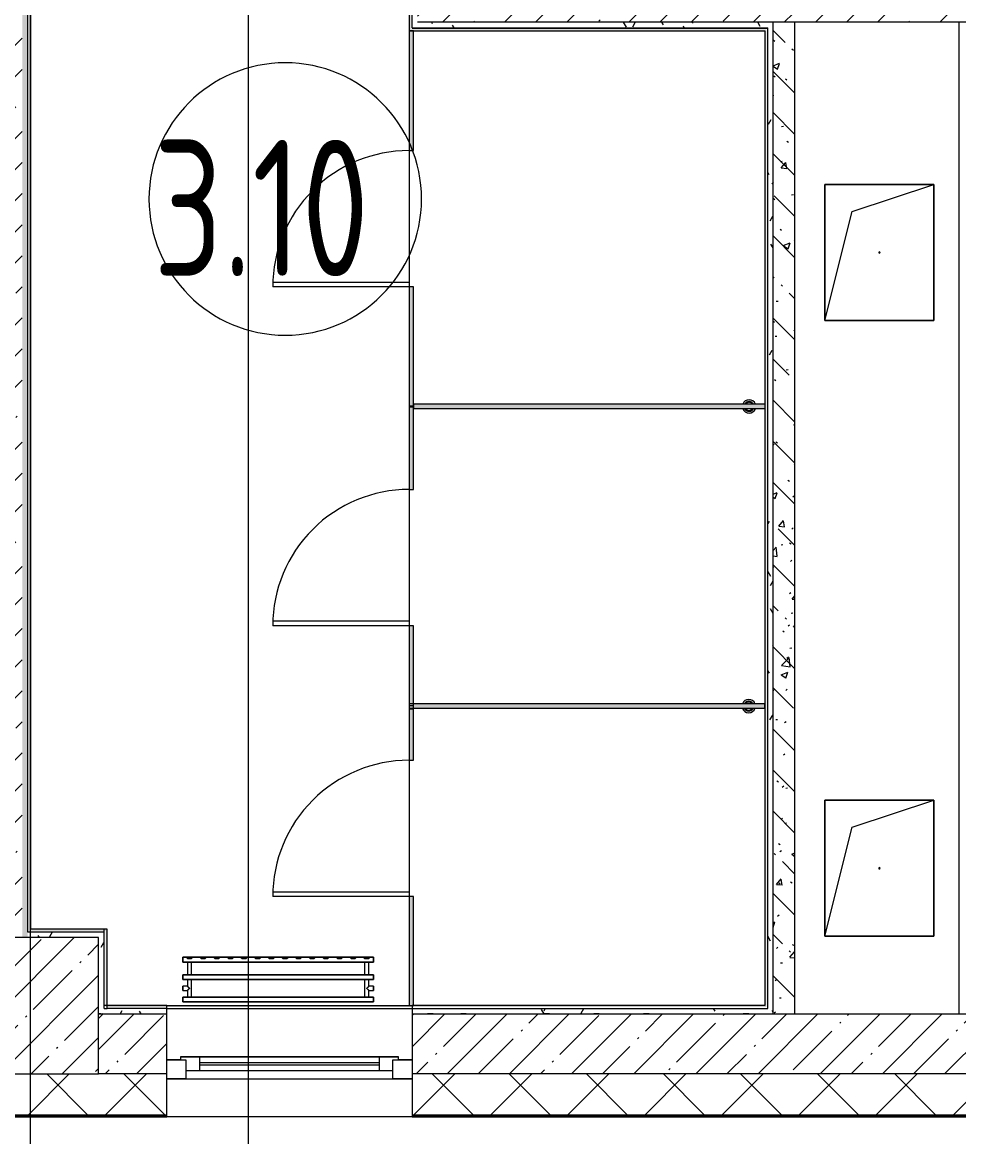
# Model space of a CAD drawing. Header units: millimetres. Extents: x -1113 to 415037, y -3642 to 354837.
# Drawn here: x 354857 to 358293, y -331 to 3760 of the extents above; entities that cross this region are included whole.
import ezdxf

# ---------------------------------------------------------------- set-up
doc = ezdxf.new("R2010")
doc.units = ezdxf.units.MM
for name, color, linetype, lineweight in [('A-AREA-IDEN', 7, 'Continuous', 9), ('A-FLOR', 7, 'Continuous', 9), ('A-GENM', 7, 'Continuous', 9), ('A-GENM-1', 7, 'Continuous', 20), ('A-GLAZ', 7, 'Continuous', 9), ('A-GLAZ-1', 7, 'Continuous', 5), ('A-WALL', 7, 'Continuous', 5), ('I-WALL', 7, 'Continuous', 5), ('S-COLS', 7, 'Continuous', 9), ('S-COLS-1', 7, 'Continuous', 5), ('Оси', 7, 'Continuous', 9)]:
    doc.layers.add(name, color=color, linetype=linetype, lineweight=lineweight)
doc.layers.add('A-AREA-PATT-3', color=7, linetype='Continuous', lineweight=5, true_color=0xe6fae8, transparency=1)
for name, color, linetype, lineweight, true_color in [('A-DOOR-1', 7, 'Continuous', 5, 0xc0c0c0), ('A-WALL-1', 9, 'Continuous', 5, 0x808080), ('A-WALL-FNSH-1', 9, 'Continuous', 5, 0x808080), ('M-EQPM-1', 7, 'Continuous', 9, 0xb2b2b2)]:
    doc.layers.add(name, color=color, linetype=linetype, lineweight=lineweight, true_color=true_color)
doc.styles.add('СПДС', font='ГОСТ тип А.ttf', dxfattribs={"width": 0.9})
pattern_1 = [(45, (289227.4, 1e-08), (-114.04925, 114.04925), []), (45, (289341.45, 1e-08), (-114.04925, 114.04925), [201.612, -40.322, 6.706, -33.617])]
pattern_2 = [(0, (289227.4, 1e-08), (243.84, 60.96), [20.117, -162.763, 20.117, -162.763, -975.36]), (0, (289227.4, 1e-08), (243.84, 60.96), [-365.76, 20.117, -345.643, 20.117, -162.763, -426.72]), (0, (289227.4, 1e-08), (243.84, 60.96), [-914.4, 20.117, -101.803, 20.117, -284.683]), (120, (289318.84, 30.48), (-174.71291, 180.691634), [20.117, -162.763, 20.117, -162.763, -975.36]), (120, (289318.84, 30.48), (-174.71291, 180.691634), [-365.76, 20.117, -345.643, 20.117, -162.763, -426.72]), (120, (289318.84, 30.48), (-174.71291, 180.691634), [-914.4, 20.117, -101.803, 20.117, -284.683]), (240, (289349.32, 152.4), (-69.12709, -241.651634), [20.117, -162.763, 20.117, -162.763, -975.36]), (240, (289349.32, 152.4), (-69.12709, -241.651634), [-365.76, 20.117, -345.643, 20.117, -162.763, -426.72]), (240, (289349.32, 152.4), (-69.12709, -241.651634), [-914.4, 20.117, -101.803, 20.117, -284.683])]

# ---------------------------------------------------------------- blocks, each defined once
blk = doc.blocks.new('BSC_Колонна _Прямоугольная - 500х500-V523-Объем проектирования 3 этажа')
at = {"layer": 'S-COLS-1'}
h = blk.add_hatch(dxfattribs=at)
h.set_pattern_fill('FP_16', color=256, style=0, pattern_type=2)
h.set_pattern_definition([(45, (-65660, -150), (-114.04925, 114.04925), []), (45, (-65545.95, -150), (-114.04925, 114.04925), [201.613, -40.323, 6.706, -33.617])])
h.paths.add_polyline_path([(-219.2, -250), (250, -250), (250, 250), (-250, 250), (-250, -250)])
for p, q in [((250, 250), (-250, 250)), ((-250, 250), (-250, -250)), ((250, -250), (250, 250)), ((-250, -250), (250, -250))]:
    blk.add_line(p, q, dxfattribs=at)
blk = doc.blocks.new('120_Окно_СКБ_1Ст - 120_Окно_СКБ_1Ст 900х2500_h_-V538-Объем проектирования 3 этажа')
at = {"layer": 'A-GLAZ'}
for p, q in [((-450, -127), (-450, -57)), ((-450, -57), (-380, -57)), ((-380, -57), (-380, -127)), ((380, -127), (380, -57)), ((380, -57), (450, -57)), ((450, -57), (450, -127)), ((380, -87), (-380, -87)), ((-380, -87), (-380, -127)), ((-330, -137), (-330, -87)), ((330, -137), (330, -87)), ((380, -127), (380, -87)), ((-380, -127), (-450, -127)), ((-380, -127), (-400, -127)), ((-400, -127), (-400, -137)), ((-400, -137), (400, -137)), ((400, -137), (-400, -137)), ((450, -127), (380, -127)), ((400, -127), (380, -127)), ((400, -137), (400, -127))]:
    blk.add_line(p, q, dxfattribs=at)
at = {"layer": 'A-GLAZ-1'}
for p, q in [((450, -57), (-450, -57)), ((-330, -107), (330, -107)), ((330, -117), (-330, -117)), ((-450, -127), (-400, -127)), ((400, -127), (450, -127))]:
    blk.add_line(p, q, dxfattribs=at)
blk = doc.blocks.new('GM_Отверстие прямоугольное _в плите_ - Отверстие-21609437-Объем проектирования 3 этажа')
at = {"layer": 'A-GENM'}
for p, q in [((-200, -250), (-200, 250)), ((-200, 250), (200, 250)), ((200, 250), (-200, 250)), ((-200, 250), (-200, -250)), ((-100, 150), (200, 250)), ((200, 250), (200, -250)), ((200, -250), (200, 250)), ((-200, -250), (-100, 150)), ((200, -250), (-200, -250)), ((-200, -250), (200, -250))]:
    blk.add_line(p, q, dxfattribs=at)
for start, end in [(360, 180), (180, 360)]:
    blk.add_arc((0, 0), 2.5, start, end, dxfattribs=at)
blk = doc.blocks.new('radiator_prado_classic_z_tip_30_po exemplyaru - Classic Z Тип 30-500-V667-Объем проектирования 3 этажа')
at = {"layer": 'M-EQPM-1'}
for p, q in [((0, 228), (0, 210)), ((700, 228), (0, 228)), ((0, 210), (0, 228)), ((0, 228), (12.5, 228)), ((0, 210), (700, 210)), ((17.8, 210), (0, 210)), ((12.5, 228), (37.5, 228)), ((37.5, 228), (12.5, 228)), ((12.5, 228), (37.5, 228)), ((12.5, 228), (17.5, 223)), ((12.5, 228), (17.5, 223)), ((32.5, 223), (17.5, 223)), ((17.5, 223), (32.5, 223)), ((17.5, 210), (17.5, 164)), ((17.5, 210), (17.5, 164)), ((17.8, 210), (17.5, 210)), ((17.5, 210), (17.8, 210)), ((17.8, 210), (17.5, 210)), ((17.5, 210), (17.8, 210)), ((32.2, 210), (17.8, 210)), ((17.8, 210), (32.2, 210)), ((32.2, 210), (17.8, 210)), ((17.8, 210), (32.2, 210)), ((32.5, 210), (32.2, 210)), ((32.2, 210), (32.5, 210)), ((32.5, 210), (32.2, 210)), ((32.2, 210), (32.5, 210)), ((667.8, 210), (32.2, 210)), ((32.5, 223), (37.5, 228)), ((37.5, 228), (32.5, 223)), ((32.5, 164), (32.5, 210)), ((32.5, 164), (32.5, 210)), ((37.9, 228), (62.5, 228)), ((62.5, 228), (87.5, 228)), ((87.5, 228), (62.5, 228)), ((62.5, 228), (87.5, 228)), ((62.5, 228), (67.5, 223)), ((62.5, 228), (67.5, 223)), ((82.5, 223), (67.5, 223)), ((67.5, 223), (82.5, 223)), ((82.5, 223), (87.5, 228)), ((87.5, 228), (82.5, 223)), ((87.5, 228), (112.5, 228)), ((112.5, 228), (137.5, 228)), ((137.5, 228), (112.5, 228)), ((112.5, 228), (137.5, 228)), ((112.5, 228), (117.5, 223)), ((112.5, 228), (117.5, 223)), ((132.5, 223), (117.5, 223)), ((117.5, 223), (132.5, 223)), ((132.5, 223), (137.5, 228)), ((137.5, 228), (132.5, 223)), ((137.5, 228), (162.5, 228)), ((162.5, 228), (187.5, 228)), ((187.5, 228), (162.5, 228)), ((162.5, 228), (187.5, 228)), ((162.5, 228), (167.5, 223)), ((162.5, 228), (167.5, 223)), ((182.5, 223), (167.5, 223)), ((167.5, 223), (182.5, 223)), ((182.5, 223), (187.5, 228)), ((187.5, 228), (182.5, 223)), ((187.5, 228), (212.5, 228)), ((212.5, 228), (237.5, 228)), ((237.5, 228), (212.5, 228)), ((212.5, 228), (237.5, 228)), ((212.5, 228), (217.5, 223)), ((212.5, 228), (217.5, 223)), ((232.5, 223), (217.5, 223)), ((217.5, 223), (232.5, 223)), ((232.5, 223), (237.5, 228)), ((237.5, 228), (232.5, 223)), ((237.5, 228), (262.5, 228)), ((262.5, 228), (287.5, 228)), ((287.5, 228), (262.5, 228)), ((262.5, 228), (287.5, 228)), ((262.5, 228), (267.5, 223)), ((262.5, 228), (267.5, 223)), ((282.5, 223), (267.5, 223)), ((267.5, 223), (282.5, 223)), ((282.5, 223), (287.5, 228)), ((287.5, 228), (282.5, 223)), ((287.5, 228), (312.5, 228)), ((312.5, 228), (337.5, 228)), ((337.5, 228), (312.5, 228)), ((312.5, 228), (337.5, 228)), ((312.5, 228), (317.5, 223)), ((312.5, 228), (317.5, 223)), ((332.5, 223), (317.5, 223)), ((317.5, 223), (332.5, 223)), ((332.5, 223), (337.5, 228)), ((337.5, 228), (332.5, 223)), ((337.5, 228), (362.5, 228)), ((362.5, 228), (387.5, 228)), ((387.5, 228), (362.5, 228)), ((362.5, 228), (387.5, 228)), ((362.5, 228), (367.5, 223)), ((362.5, 228), (367.5, 223)), ((382.5, 223), (367.5, 223)), ((367.5, 223), (382.5, 223)), ((382.5, 223), (387.5, 228)), ((387.5, 228), (382.5, 223)), ((387.5, 228), (412.5, 228)), ((412.5, 228), (437.5, 228)), ((437.5, 228), (412.5, 228)), ((412.5, 228), (437.5, 228)), ((412.5, 228), (417.5, 223)), ((412.5, 228), (417.5, 223)), ((432.5, 223), (417.5, 223)), ((417.5, 223), (432.5, 223)), ((432.5, 223), (437.5, 228)), ((437.5, 228), (432.5, 223)), ((437.5, 228), (462.5, 228)), ((462.5, 228), (487.5, 228)), ((487.5, 228), (462.5, 228)), ((462.5, 228), (487.5, 228)), ((462.5, 228), (467.5, 223)), ((462.5, 228), (467.5, 223)), ((482.5, 223), (467.5, 223)), ((467.5, 223), (482.5, 223)), ((482.5, 223), (487.5, 228)), ((487.5, 228), (482.5, 223)), ((487.5, 228), (512.5, 228)), ((512.5, 228), (537.5, 228)), ((537.5, 228), (512.5, 228)), ((512.5, 228), (537.5, 228)), ((512.5, 228), (517.5, 223)), ((512.5, 228), (517.5, 223)), ((532.5, 223), (517.5, 223)), ((517.5, 223), (532.5, 223)), ((532.5, 223), (537.5, 228)), ((537.5, 228), (532.5, 223)), ((537.5, 228), (562.5, 228)), ((562.5, 228), (587.5, 228)), ((587.5, 228), (562.5, 228)), ((562.5, 228), (587.5, 228)), ((562.5, 228), (567.5, 223)), ((562.5, 228), (567.5, 223)), ((582.5, 223), (567.5, 223)), ((567.5, 223), (582.5, 223)), ((582.5, 223), (587.5, 228)), ((587.5, 228), (582.5, 223)), ((587.5, 228), (612.5, 228)), ((612.5, 228), (637.5, 228)), ((637.5, 228), (612.5, 228)), ((612.5, 228), (637.5, 228)), ((612.5, 228), (617.5, 223)), ((617.5, 223), (612.5, 228)), ((632.5, 223), (617.5, 223)), ((617.5, 223), (632.5, 223)), ((632.5, 223), (637.5, 228)), ((637.5, 228), (632.5, 223)), ((637.5, 228), (662.5, 228)), ((662.5, 228), (687.5, 228)), ((687.5, 228), (662.5, 228)), ((662.5, 228), (687.5, 228)), ((662.5, 228), (667.5, 223)), ((662.5, 228), (667.5, 223)), ((682.5, 223), (667.5, 223)), ((667.5, 223), (682.5, 223)), ((667.5, 210), (667.5, 164)), ((667.5, 210), (667.5, 164)), ((667.8, 210), (667.5, 210)), ((667.5, 210), (667.8, 210)), ((667.8, 210), (667.5, 210)), ((667.5, 210), (667.8, 210)), ((682.2, 210), (667.8, 210)), ((667.8, 210), (668.5, 210)), ((682.2, 210), (667.8, 210)), ((667.8, 210), (682.2, 210)), ((668.5, 210), (669.7, 210)), ((669.7, 210), (671.2, 210)), ((671.2, 210), (673.1, 210)), ((673.1, 210), (675, 210)), ((675, 210), (681.5, 210)), ((681.5, 210), (682.2, 210)), ((682.5, 210), (682.2, 210)), ((682.2, 210), (682.5, 210)), ((682.5, 210), (682.2, 210)), ((682.2, 210), (682.5, 210)), ((700, 210), (682.2, 210)), ((682.5, 223), (687.5, 228)), ((687.5, 228), (682.5, 223)), ((682.5, 164), (682.5, 210)), ((682.5, 164), (682.5, 210)), ((687.5, 228), (700, 228)), ((700, 210), (700, 228)), ((700, 228), (700, 210)), ((700, 164), (0, 164)), ((0, 164), (0, 146)), ((0, 146), (0, 164)), ((0, 164), (17.8, 164)), ((17.8, 164), (17.5, 164)), ((17.5, 164), (17.8, 164)), ((17.8, 164), (17.5, 164)), ((17.5, 164), (17.8, 164)), ((32.2, 164), (17.8, 164)), ((17.8, 164), (32.2, 164)), ((32.2, 164), (17.8, 164)), ((17.8, 164), (32.2, 164)), ((32.5, 164), (32.2, 164)), ((32.2, 164), (32.5, 164)), ((32.5, 164), (32.2, 164)), ((32.2, 164), (32.5, 164)), ((32.2, 164), (667.8, 164)), ((667.8, 164), (667.5, 164)), ((667.5, 164), (667.8, 164)), ((667.8, 164), (667.5, 164)), ((667.5, 164), (667.8, 164)), ((682.2, 164), (667.8, 164)), ((667.8, 164), (675, 164)), ((676.9, 164), (667.8, 164)), ((667.8, 164), (682.2, 164)), ((675, 164), (682.5, 164)), ((681.5, 164), (676.9, 164)), ((682.2, 164), (681.5, 164)), ((682.5, 164), (682.2, 164)), ((682.5, 164), (682.2, 164)), ((682.2, 164), (682.5, 164)), ((682.2, 164), (700, 164)), ((700, 146), (700, 164)), ((700, 164), (700, 146)), ((0, 146), (700, 146)), ((18.5, 146), (0, 146)), ((17.5, 146), (17.5, 121.5)), ((17.5, 146), (17.5, 121.5)), ((17.5, 146), (18.5, 146)), ((18.5, 146), (17.5, 146)), ((17.5, 146), (18.5, 146)), ((17.8, 146), (17.5, 146)), ((18.5, 146), (17.8, 146)), ((18.5, 146), (32.2, 146)), ((32.2, 146), (18.5, 146)), ((18.5, 146), (32.2, 146)), ((19.7, 146), (18.5, 146)), ((21.3, 146), (19.7, 146)), ((23.1, 146), (21.3, 146)), ((25, 146), (23.1, 146)), ((26.9, 146), (25, 146)), ((28.8, 146), (26.9, 146)), ((30.3, 146), (28.8, 146)), ((31.5, 146), (30.3, 146)), ((32.2, 146), (31.5, 146)), ((32.2, 146), (32.5, 146)), ((32.5, 146), (32.2, 146)), ((32.2, 146), (32.5, 146)), ((32.5, 146), (32.2, 146)), ((667.8, 146), (32.2, 146)), ((32.5, 82), (32.5, 146)), ((32.5, 82), (32.5, 146)), ((667.5, 146), (667.5, 82)), ((667.5, 146), (667.5, 82)), ((667.5, 146), (667.8, 146)), ((673.1, 146), (667.5, 146)), ((667.5, 146), (667.8, 146)), ((667.8, 146), (667.5, 146)), ((667.8, 146), (681.5, 146)), ((667.8, 146), (668.5, 146)), ((681.5, 146), (667.8, 146)), ((668.5, 146), (673.1, 146)), ((676.9, 146), (673.1, 146)), ((673.1, 146), (681.5, 146)), ((680.3, 146), (676.9, 146)), ((682.5, 146), (680.3, 146)), ((681.5, 146), (682.5, 146)), ((681.5, 146), (682.5, 146)), ((682.5, 146), (681.5, 146)), ((700, 146), (681.5, 146)), ((682.5, 121.5), (682.5, 146)), ((682.5, 121.5), (682.5, 146)), ((17.5, 121.5), (0, 121.5)), ((17.5, 121.5), (0, 121.5)), ((0, 121.5), (0, 120.5)), ((0, 106.5), (0, 121.5)), ((0, 120.5), (0, 108.7)), ((0, 120.5), (0, 119.3)), ((0, 115.9), (0, 120.5)), ((0, 120.5), (0, 120.5)), ((0, 119.3), (0, 117.8)), ((0, 117.8), (0, 114)), ((0, 114), (0, 115.9)), ((0, 114), (0, 110.3)), ((0, 107.5), (0, 114)), ((0, 110.3), (0, 108.7)), ((0, 108.7), (0, 107.5)), ((0, 108.7), (0, 107.5)), ((0, 107.5), (0, 106.5)), ((0, 107.5), (0, 107.5)), ((0, 106.5), (17.5, 106.5)), ((0, 106.5), (17.5, 106.5)), ((700, 82), (0, 82)), ((0, 82), (0, 64)), ((0, 64), (0, 82)), ((0, 82), (18.5, 82)), ((17.5, 106.5), (17.5, 82)), ((17.5, 106.5), (17.5, 82)), ((18.5, 82), (17.5, 82)), ((17.5, 82), (18.5, 82)), ((18.5, 82), (17.5, 82)), ((17.5, 82), (17.8, 82)), ((17.8, 82), (18.5, 82)), ((25, 82), (18.5, 82)), ((18.5, 82), (32.2, 82)), ((32.2, 82), (18.5, 82)), ((18.5, 82), (19.7, 82)), ((19.7, 82), (21.3, 82)), ((21.3, 82), (23.1, 82)), ((23.1, 82), (25, 82)), ((32.2, 82), (25, 82)), ((25, 82), (26.9, 82)), ((26.9, 82), (28.8, 82)), ((28.8, 82), (30.3, 82)), ((30.3, 82), (31.5, 82)), ((31.5, 82), (32.2, 82)), ((32.5, 82), (32.2, 82)), ((32.2, 82), (32.5, 82)), ((32.5, 82), (32.2, 82)), ((32.2, 82), (32.5, 82)), ((32.2, 82), (667.8, 82)), ((667.8, 82), (667.5, 82)), ((667.5, 82), (671.2, 82)), ((667.8, 82), (667.5, 82)), ((667.5, 82), (667.8, 82)), ((681.5, 82), (667.8, 82)), ((668.5, 82), (667.8, 82)), ((667.8, 82), (681.5, 82)), ((681.5, 82), (668.5, 82)), ((671.2, 82), (682.5, 82)), ((682.5, 82), (681.5, 82)), ((682.5, 82), (681.5, 82)), ((681.5, 82), (682.5, 82)), ((681.5, 82), (700, 82)), ((700, 121.5), (682.5, 121.5)), ((700, 121.5), (682.5, 121.5)), ((682.5, 82), (682.5, 106.5)), ((682.5, 106.5), (700, 106.5)), ((682.5, 82), (682.5, 106.5)), ((682.5, 106.5), (700, 106.5)), ((700, 121.5), (700, 106.5)), ((700, 120.5), (700, 121.5)), ((700, 121.5), (700, 120.5)), ((700, 120.5), (700, 121.5)), ((700, 112.1), (700, 120.5)), ((700, 120.5), (700, 115.9)), ((700, 107.5), (700, 120.5)), ((700, 115.9), (700, 107.5)), ((700, 107.5), (700, 112.1)), ((700, 106.5), (700, 107.5)), ((700, 107.5), (700, 106.5)), ((700, 106.5), (700, 107.5)), ((700, 64), (700, 82)), ((700, 82), (700, 64)), ((700, 64), (0, 64)), ((0, 64), (700, 64))]:
    blk.add_line(p, q, dxfattribs=at)
for points, knots in [([(18.5, 120.5), (18.4, 120.6), (18.3, 120.7), (18.1, 120.9), (17.9, 121.1), (17.8, 121.2), (17.7, 121.3), (17.5, 121.5), (17.5, 121.5), (17.5, 121.5)], [0.7142857, 0.7142857, 0.7142857, 0.7142857, 0.75, 0.7857143, 0.8214286, 0.8571429, 0.8928571, 0.9285714, 1, 1, 1, 1]), ([(17.5, 121.5), (17.5, 121.5), (17.5, 121.5), (17.7, 121.3), (17.8, 121.2), (17.9, 121.1), (18.1, 120.9), (18.3, 120.7), (18.4, 120.6), (18.5, 120.5)], [0, 0, 0, 0, 0.0714286, 0.1071429, 0.1428571, 0.1785714, 0.2142857, 0.25, 0.2857143, 0.2857143, 0.2857143, 0.2857143]), ([(17.5, 121.5), (17.5, 121.5), (17.5, 121.5), (17.7, 121.3), (17.8, 121.2), (17.9, 121.1), (18.1, 120.9), (18.3, 120.7), (18.4, 120.6), (18.5, 120.5)], [0, 0, 0, 0, 0.0714286, 0.1071429, 0.1428571, 0.1785714, 0.2142857, 0.25, 0.2857143, 0.2857143, 0.2857143, 0.2857143]), ([(25, 114), (24.5, 114.5), (23.6, 115.4), (22.4, 116.6), (21.6, 117.4), (21.1, 117.9), (20.8, 118.2), (20.5, 118.5), (20.2, 118.8), (19.8, 119.1), (19.6, 119.4), (19.3, 119.7), (19, 120), (18.7, 120.3), (18.5, 120.5), (18.3, 120.7), (18.1, 120.9), (17.9, 121.1), (17.8, 121.2), (17.7, 121.3), (17.5, 121.5), (17.5, 121.5), (17.5, 121.5)], [0, 0, 0, 0, 0.142857, 0.285714, 0.357143, 0.392857, 0.428571, 0.464286, 0.5, 0.535714, 0.571429, 0.607143, 0.642857, 0.678571, 0.714286, 0.75, 0.785714, 0.821429, 0.857143, 0.892857, 0.928571, 1, 1, 1, 1]), ([(17.5, 106.5), (17.5, 106.5), (17.5, 106.5), (17.7, 106.7), (17.8, 106.8), (17.9, 106.9), (18.1, 107.1), (18.3, 107.3), (18.5, 107.5), (18.7, 107.7), (19, 108), (19.3, 108.3), (19.6, 108.6), (19.8, 108.9), (20.3, 109.3), (20.7, 109.7), (21.1, 110.1), (21.6, 110.6), (22.4, 111.4), (23.6, 112.6), (24.5, 113.5), (25, 114)], [0, 0, 0, 0, 0.071429, 0.107143, 0.142857, 0.178571, 0.214286, 0.25, 0.285714, 0.321429, 0.357143, 0.392857, 0.428571, 0.464286, 0.5, 0.571429, 0.607143, 0.642857, 0.714286, 0.857143, 1, 1, 1, 1]), ([(17.5, 106.5), (17.5, 106.5), (17.5, 106.5), (17.7, 106.7), (17.8, 106.8), (17.9, 106.9), (18.1, 107.1), (18.3, 107.3), (18.4, 107.4), (18.5, 107.5)], [0, 0, 0, 0, 0.0714286, 0.1071429, 0.1428571, 0.1785714, 0.2142857, 0.25, 0.2857143, 0.2857143, 0.2857143, 0.2857143]), ([(18.5, 107.5), (18.4, 107.4), (18.3, 107.3), (18.1, 107.1), (17.9, 106.9), (17.8, 106.8), (17.7, 106.7), (17.5, 106.5), (17.5, 106.5), (17.5, 106.5)], [0.7142857, 0.7142857, 0.7142857, 0.7142857, 0.75, 0.7857143, 0.8214286, 0.8571429, 0.8928571, 0.9285714, 1, 1, 1, 1]), ([(18.5, 107.5), (18.4, 107.4), (18.3, 107.3), (18.1, 107.1), (17.9, 106.9), (17.8, 106.8), (17.7, 106.7), (17.5, 106.5), (17.5, 106.5), (17.5, 106.5)], [0.7142857, 0.7142857, 0.7142857, 0.7142857, 0.75, 0.7857143, 0.8214286, 0.8571429, 0.8928571, 0.9285714, 1, 1, 1, 1]), ([(22.1, 116.9), (21.9, 117.1), (21.6, 117.4), (21.1, 117.9), (20.8, 118.2), (20.5, 118.5), (20.2, 118.8), (19.9, 119.2), (19.7, 119.3), (19.6, 119.4)], [0.2857143, 0.2857143, 0.2857143, 0.2857143, 0.3571429, 0.3928571, 0.4285714, 0.4642857, 0.5, 0.5357143, 0.5714286, 0.5714286, 0.5714286, 0.5714286]), ([(19.6, 119.4), (19.7, 119.3), (19.9, 119.2), (20.3, 118.7), (20.7, 118.3), (21.1, 117.9), (21.6, 117.4), (21.9, 117.1), (22.1, 116.9)], [0.4285714, 0.4285714, 0.4285714, 0.4285714, 0.4642857, 0.5, 0.5714286, 0.6071429, 0.6428571, 0.7142857, 0.7142857, 0.7142857, 0.7142857]), ([(19.6, 119.4), (19.7, 119.3), (19.8, 119.1), (20.3, 118.7), (20.7, 118.3), (21.1, 117.9), (21.6, 117.4), (21.9, 117.1), (22.1, 116.9)], [0.4285714, 0.4285714, 0.4285714, 0.4285714, 0.4642857, 0.5, 0.5714286, 0.6071429, 0.6428571, 0.7142857, 0.7142857, 0.7142857, 0.7142857]), ([(19.6, 108.6), (19.7, 108.7), (19.9, 108.8), (20.3, 109.3), (20.7, 109.7), (21.1, 110.1), (21.6, 110.6), (21.9, 110.9), (22.1, 111.1)], [0.4285714, 0.4285714, 0.4285714, 0.4285714, 0.4642857, 0.5, 0.5714286, 0.6071429, 0.6428571, 0.7142857, 0.7142857, 0.7142857, 0.7142857]), ([(22.1, 111.1), (21.9, 110.9), (21.6, 110.6), (21.1, 110.1), (20.8, 109.8), (20.5, 109.5), (20.2, 109.2), (19.9, 108.8), (19.7, 108.7), (19.6, 108.6)], [0.2857143, 0.2857143, 0.2857143, 0.2857143, 0.3571429, 0.3928571, 0.4285714, 0.4642857, 0.5, 0.5357143, 0.5714286, 0.5714286, 0.5714286, 0.5714286]), ([(22.1, 111.1), (21.9, 110.9), (21.6, 110.6), (21.1, 110.1), (20.8, 109.8), (20.5, 109.5), (20.2, 109.2), (19.8, 108.9), (19.7, 108.7), (19.6, 108.6)], [0.2857143, 0.2857143, 0.2857143, 0.2857143, 0.3571429, 0.3928571, 0.4285714, 0.4642857, 0.5, 0.5357143, 0.5714286, 0.5714286, 0.5714286, 0.5714286]), ([(675, 114), (675.5, 114.5), (676.4, 115.4), (677.6, 116.6), (678.4, 117.4), (678.9, 117.9), (679.2, 118.2), (679.5, 118.5), (679.8, 118.8), (680.1, 119.2), (680.4, 119.4), (680.7, 119.7), (681, 120), (681.3, 120.3), (681.5, 120.5), (681.7, 120.7), (681.9, 120.9), (682.1, 121.1), (682.2, 121.2), (682.3, 121.3), (682.5, 121.5), (682.5, 121.5), (682.5, 121.5)], [0, 0, 0, 0, 0.142857, 0.285714, 0.357143, 0.392857, 0.428571, 0.464286, 0.5, 0.535714, 0.571429, 0.607143, 0.642857, 0.678571, 0.714286, 0.75, 0.785714, 0.821429, 0.857143, 0.892857, 0.928571, 1, 1, 1, 1]), ([(682.5, 106.5), (682.5, 106.5), (682.5, 106.5), (682.3, 106.7), (682.2, 106.8), (682.1, 106.9), (681.9, 107.1), (681.7, 107.3), (681.5, 107.5), (681.3, 107.7), (681, 108), (680.7, 108.3), (680.4, 108.6), (680.1, 108.8), (679.7, 109.3), (679.3, 109.7), (678.9, 110.1), (678.4, 110.6), (677.6, 111.4), (676.4, 112.6), (675.5, 113.5), (675, 114)], [0, 0, 0, 0, 0.071429, 0.107143, 0.142857, 0.178571, 0.214286, 0.25, 0.285714, 0.321429, 0.357143, 0.392857, 0.428571, 0.464286, 0.5, 0.571429, 0.607143, 0.642857, 0.714286, 0.857143, 1, 1, 1, 1]), ([(680.4, 119.4), (680.3, 119.3), (680.1, 119.2), (679.7, 118.7), (679.3, 118.3), (678.9, 117.9), (678.4, 117.4), (678.1, 117.1), (677.9, 116.9)], [0.4285714, 0.4285714, 0.4285714, 0.4285714, 0.4642857, 0.5, 0.5714286, 0.6071429, 0.6428571, 0.7142857, 0.7142857, 0.7142857, 0.7142857]), ([(680.4, 119.4), (680.3, 119.3), (680.1, 119.2), (679.7, 118.7), (679.3, 118.3), (678.9, 117.9), (678.4, 117.4), (678.1, 117.1), (677.9, 116.9)], [0.4285714, 0.4285714, 0.4285714, 0.4285714, 0.4642857, 0.5, 0.5714286, 0.6071429, 0.6428571, 0.7142857, 0.7142857, 0.7142857, 0.7142857]), ([(677.9, 116.9), (678.1, 117.1), (678.4, 117.4), (678.9, 117.9), (679.2, 118.2), (679.5, 118.5), (679.8, 118.8), (680.1, 119.2), (680.3, 119.3), (680.4, 119.4)], [0.2857143, 0.2857143, 0.2857143, 0.2857143, 0.3571429, 0.3928571, 0.4285714, 0.4642857, 0.5, 0.5357143, 0.5714286, 0.5714286, 0.5714286, 0.5714286]), ([(677.9, 111.1), (678.1, 110.9), (678.4, 110.6), (678.9, 110.1), (679.2, 109.8), (679.5, 109.5), (679.8, 109.2), (680.1, 108.8), (680.3, 108.7), (680.4, 108.6)], [0.2857143, 0.2857143, 0.2857143, 0.2857143, 0.3571429, 0.3928571, 0.4285714, 0.4642857, 0.5, 0.5357143, 0.5714286, 0.5714286, 0.5714286, 0.5714286]), ([(677.9, 111.1), (678.1, 110.9), (678.4, 110.6), (678.9, 110.1), (679.2, 109.8), (679.5, 109.5), (679.8, 109.2), (680.1, 108.8), (680.3, 108.7), (680.4, 108.6)], [0.2857143, 0.2857143, 0.2857143, 0.2857143, 0.3571429, 0.3928571, 0.4285714, 0.4642857, 0.5, 0.5357143, 0.5714286, 0.5714286, 0.5714286, 0.5714286]), ([(680.4, 108.6), (680.3, 108.7), (680.1, 108.8), (679.7, 109.3), (679.3, 109.7), (678.9, 110.1), (678.4, 110.6), (678.1, 110.9), (677.9, 111.1)], [0.4285714, 0.4285714, 0.4285714, 0.4285714, 0.4642857, 0.5, 0.5714286, 0.6071429, 0.6428571, 0.7142857, 0.7142857, 0.7142857, 0.7142857]), ([(682.5, 121.5), (682.5, 121.5), (682.5, 121.5), (682.3, 121.3), (682.2, 121.2), (682.1, 121.1), (681.9, 120.9), (681.7, 120.7), (681.6, 120.6), (681.5, 120.5)], [0, 0, 0, 0, 0.0714286, 0.1071429, 0.1428571, 0.1785714, 0.2142857, 0.25, 0.2857143, 0.2857143, 0.2857143, 0.2857143]), ([(682.5, 121.5), (682.5, 121.5), (682.5, 121.5), (682.3, 121.3), (682.2, 121.2), (682.1, 121.1), (681.9, 120.9), (681.7, 120.7), (681.6, 120.6), (681.5, 120.5)], [0, 0, 0, 0, 0.0714286, 0.1071429, 0.1428571, 0.1785714, 0.2142857, 0.25, 0.2857143, 0.2857143, 0.2857143, 0.2857143]), ([(681.5, 120.5), (681.6, 120.6), (681.7, 120.7), (681.9, 120.9), (682.1, 121.1), (682.2, 121.2), (682.3, 121.3), (682.5, 121.5), (682.5, 121.5), (682.5, 121.5)], [0.7142857, 0.7142857, 0.7142857, 0.7142857, 0.75, 0.7857143, 0.8214286, 0.8571429, 0.8928571, 0.9285714, 1, 1, 1, 1]), ([(681.5, 107.5), (681.6, 107.4), (681.7, 107.3), (681.9, 107.1), (682.1, 106.9), (682.2, 106.8), (682.3, 106.7), (682.5, 106.5), (682.5, 106.5), (682.5, 106.5)], [0.7142857, 0.7142857, 0.7142857, 0.7142857, 0.75, 0.7857143, 0.8214286, 0.8571429, 0.8928571, 0.9285714, 1, 1, 1, 1]), ([(681.5, 107.5), (681.6, 107.4), (681.7, 107.3), (681.9, 107.1), (682.1, 106.9), (682.2, 106.8), (682.3, 106.7), (682.5, 106.5), (682.5, 106.5), (682.5, 106.5)], [0.7142857, 0.7142857, 0.7142857, 0.7142857, 0.75, 0.7857143, 0.8214286, 0.8571429, 0.8928571, 0.9285714, 1, 1, 1, 1]), ([(682.5, 106.5), (682.5, 106.5), (682.5, 106.5), (682.3, 106.7), (682.2, 106.8), (682.1, 106.9), (681.9, 107.1), (681.7, 107.3), (681.6, 107.4), (681.5, 107.5)], [0, 0, 0, 0, 0.0714286, 0.1071429, 0.1428571, 0.1785714, 0.2142857, 0.25, 0.2857143, 0.2857143, 0.2857143, 0.2857143])]:
    blk.add_open_spline(points, degree=3, knots=knots, dxfattribs=at)
for points in [[(19.6, 119.4), (19.5, 119.5), (19.3, 119.7), (19, 120), (18.7, 120.3), (18.6, 120.4), (18.5, 120.5)], [(18.5, 120.5), (18.6, 120.4), (18.7, 120.3), (19, 120), (19.3, 119.7), (19.5, 119.5), (19.6, 119.4)], [(18.5, 120.5), (18.6, 120.4), (18.7, 120.3), (19, 120), (19.3, 119.7), (19.5, 119.5), (19.6, 119.4)], [(18.5, 107.5), (18.6, 107.6), (18.7, 107.7), (19, 108), (19.3, 108.3), (19.5, 108.5), (19.6, 108.6)], [(19.6, 108.6), (19.5, 108.5), (19.3, 108.3), (19, 108), (18.7, 107.7), (18.6, 107.6), (18.5, 107.5)], [(19.6, 108.6), (19.5, 108.5), (19.3, 108.3), (19, 108), (18.7, 107.7), (18.6, 107.6), (18.5, 107.5)], [(25, 114), (24.5, 114.5), (23.6, 115.4), (22.6, 116.4), (22.1, 116.9)], [(22.1, 116.9), (22.6, 116.4), (23.6, 115.4), (24.5, 114.5), (25, 114)], [(22.1, 116.9), (22.6, 116.4), (23.6, 115.4), (24.5, 114.5), (25, 114)], [(22.1, 111.1), (22.6, 111.6), (23.6, 112.6), (24.5, 113.5), (25, 114)], [(25, 114), (24.5, 113.5), (23.6, 112.6), (22.6, 111.6), (22.1, 111.1)], [(25, 114), (24.5, 113.5), (23.6, 112.6), (22.6, 111.6), (22.1, 111.1)], [(677.9, 116.9), (677.4, 116.4), (676.4, 115.4), (675.5, 114.5), (675, 114)], [(677.9, 116.9), (677.4, 116.4), (676.4, 115.4), (675.5, 114.5), (675, 114)], [(675, 114), (675.5, 114.5), (676.4, 115.4), (677.4, 116.4), (677.9, 116.9)], [(675, 114), (675.5, 113.5), (676.4, 112.6), (677.4, 111.6), (677.9, 111.1)], [(675, 114), (675.5, 113.5), (676.4, 112.6), (677.4, 111.6), (677.9, 111.1)], [(677.9, 111.1), (677.4, 111.6), (676.4, 112.6), (675.5, 113.5), (675, 114)], [(681.5, 120.5), (681.4, 120.4), (681.3, 120.3), (681, 120), (680.7, 119.7), (680.5, 119.5), (680.4, 119.4)], [(681.5, 120.5), (681.4, 120.4), (681.3, 120.3), (681, 120), (680.7, 119.7), (680.5, 119.5), (680.4, 119.4)], [(680.4, 119.4), (680.5, 119.5), (680.7, 119.7), (681, 120), (681.3, 120.3), (681.4, 120.4), (681.5, 120.5)], [(680.4, 108.6), (680.5, 108.5), (680.7, 108.3), (681, 108), (681.3, 107.7), (681.4, 107.6), (681.5, 107.5)], [(680.4, 108.6), (680.5, 108.5), (680.7, 108.3), (681, 108), (681.3, 107.7), (681.4, 107.6), (681.5, 107.5)], [(681.5, 107.5), (681.4, 107.6), (681.3, 107.7), (681, 108), (680.7, 108.3), (680.5, 108.5), (680.4, 108.6)]]:
    blk.add_open_spline(points, degree=3, dxfattribs=at)
blk = doc.blocks.new('131_Сантехническая перегородка_Дверь_ поз_4 - СД-1-30830986-Объем проектирования 3 этажа')
at = {"layer": 'A-GENM'}
for points in [[(-190, -8), (250, -8), (250, 8), (-190, 8)], [(750, -8), (1190, -7.6), (1190, 8), (750, 8)]]:
    blk.add_hatch(color=256, dxfattribs=at).paths.add_polyline_path(points)
at = {"layer": 'A-DOOR-1'}
for p, q in [((266, 508), (250, 508)), ((250, 8), (250, 508)), ((266, 8), (266, 508)), ((266, 8), (250, 8))]:
    blk.add_line(p, q, dxfattribs=at)
blk.add_arc((250, 8), 500, 360, 90, dxfattribs=at)
at = {"layer": 'A-GENM-1'}
for p, q in [((250, 8), (-190, 8)), ((-190, 8), (-190, -8)), ((250, -8), (250, 8)), ((1190, 8), (750, 8)), ((750, 8), (750, -8)), ((1190, -8), (1190, 8)), ((-190, -8), (250, -8)), ((750, -8), (1190, -8))]:
    blk.add_line(p, q, dxfattribs=at)
blk = doc.blocks.new('131_Сантехническая перегородка_Дверь - СД-1-30819167-Объем проектирования 3 этажа')
at = {"layer": 'A-GENM'}
for points in [[(0, -8), (2, -8), (2, 7.5), (18, 7.5), (18, -8), (305.2, -8), (305.2, 8), (0, 7.5)], [(805.2, -8), (1109, -8), (1109, 8), (805.2, 8)]]:
    blk.add_hatch(color=256, dxfattribs=at).paths.add_polyline_path(points)
at = {"layer": 'A-DOOR-1'}
for p, q in [((321.2, 508), (305.2, 508)), ((305.2, 8), (305.2, 508)), ((321.2, 8), (321.2, 508)), ((321.2, 8), (305.2, 8))]:
    blk.add_line(p, q, dxfattribs=at)
blk.add_arc((305.2, 8), 500, 360, 90, dxfattribs=at)
at = {"layer": 'A-GENM-1'}
for p, q in [((305.2, 8), (0, 8)), ((0, 8), (0, -8)), ((305.2, -8), (305.2, 8)), ((1110.4, 8), (805.2, 8)), ((805.2, 8), (805.2, -8)), ((1110.4, -8), (1110.4, 8)), ((0, -8), (305.2, -8)), ((805.2, -8), (1110.4, -8))]:
    blk.add_line(p, q, dxfattribs=at)
blk = doc.blocks.new('131_Сантехническая перегородка_Дверь_сдвиг_ - СД-1-30823593-Объем проектирования 3 этажа')
at = {"layer": 'A-GENM'}
for points in [[(0, -3), (0, -8), (400, -8), (400, 8), (0, 8)], [(900, 8), (900, -8), (1089, -8), (1089, 8)]]:
    blk.add_hatch(color=256, dxfattribs=at).paths.add_polyline_path(points)
at = {"layer": 'A-DOOR-1'}
for p, q in [((416, 508), (400, 508)), ((400, 8), (400, 508)), ((416, 8), (416, 508)), ((416, 8), (400, 8))]:
    blk.add_line(p, q, dxfattribs=at)
blk.add_arc((400, 8), 500, 360, 90, dxfattribs=at)
at = {"layer": 'A-GENM-1'}
for p, q in [((400, 8), (0, 8)), ((0, 8), (0, -8)), ((400, -8), (400, 8)), ((1100, 8), (900, 8)), ((900, 8), (900, -8)), ((1100, -8), (1100, 8)), ((0, -8), (400, -8)), ((900, -8), (1100, -8))]:
    blk.add_line(p, q, dxfattribs=at)
blk = doc.blocks.new('131_Сантехническая перегородка - СП-4-30819166-Объем проектирования 3 этажа')
at = {"layer": 'A-GENM'}
blk.add_hatch(color=256, dxfattribs=at).paths.add_polyline_path([(1322.9, 8), (41.3, 8), (41.3, -8), (1330, -8), (1330, 8)])
at = {"layer": 'A-GENM', "flags": 128}
for points in [[(111.4, 8), (111, 8.5), (110.7, 9), (110.3, 9.5), (109.9, 9.9), (109.5, 10.4), (109.1, 10.8), (108.6, 11.2), (108.2, 11.6), (107.7, 12), (107.2, 12.3), (106.7, 12.7), (106.2, 13), (105.7, 13.3), (105.2, 13.6), (104.6, 13.8), (104, 14), (103.5, 14.3), (102.9, 14.4), (102.3, 14.6), (101.7, 14.7), (101.1, 14.9), (100.6, 14.9), (100, 15), (99.4, 15.1), (98.7, 15.1), (98.1, 15.1), (97.5, 15), (96.9, 15), (96.3, 14.9), (95.8, 14.8), (95.2, 14.7), (94.6, 14.5), (94, 14.4), (93.4, 14.2), (92.9, 13.9), (92.3, 13.7), (91.8, 13.4), (91.2, 13.2), (90.7, 12.9), (90.2, 12.5), (89.7, 12.2), (89.2, 11.8), (88.8, 11.4), (88.3, 11), (87.9, 10.6), (87.5, 10.2), (87.1, 9.7), (86.7, 9.3), (86.3, 8.8), (86, 8.3), (85.8, 8)], [(85.8, -8), (86.1, -8.5), (86.5, -9), (86.9, -9.5), (87.2, -9.9), (87.6, -10.4), (88.1, -10.8), (88.5, -11.2), (89, -11.6), (89.4, -12), (89.9, -12.3), (90.4, -12.7), (90.9, -13), (91.5, -13.3), (92, -13.6), (92.6, -13.8), (93.1, -14), (93.7, -14.3), (94.3, -14.4), (94.8, -14.6), (95.4, -14.7), (96, -14.9), (96.6, -14.9), (97.2, -15), (97.8, -15.1), (98.4, -15.1), (99, -15.1), (99.6, -15), (100.2, -15), (100.8, -14.9), (101.4, -14.8), (102, -14.7), (102.6, -14.5), (103.2, -14.4), (103.7, -14.2), (104.3, -13.9), (104.8, -13.7), (105.4, -13.4), (105.9, -13.2), (106.4, -12.9), (106.9, -12.5), (107.4, -12.2), (107.9, -11.8), (108.4, -11.4), (108.8, -11), (109.3, -10.6), (109.7, -10.2), (110.1, -9.7), (110.5, -9.3), (110.8, -8.8), (111.2, -8.3), (111.4, -8)]]:
    blk.add_lwpolyline(points, dxfattribs=at)
at = {"layer": 'A-GENM'}
for radius, start, end in [(24.6, 19.9113, 160.0887), (17.6, 28.9731, 151.0269), (15.1, 33.7811, 146.2189), (24.6, 199.9113, 340.0887), (17.6, 208.9731, 331.0269), (15.1, 213.7811, 326.2189)]:
    blk.add_arc((98.6, 0), radius, start, end, dxfattribs=at)
at = {"layer": 'A-GENM-1'}
for p, q in [((1330, 8), (39.9, 8)), ((39.9, 8), (39.9, -8)), ((1330, -8), (1330, 8)), ((39.9, -8), (1330, -8))]:
    blk.add_line(p, q, dxfattribs=at)
blk = doc.blocks.new('131_Сантехническая перегородка - СП-4-29831414-Объем проектирования 3 этажа')
at = {"layer": 'A-GENM'}
blk.add_hatch(color=256, dxfattribs=at).paths.add_polyline_path([(1307.1, 8), (25.5, 8), (25.5, -8), (1330, -8), (1330, 8)])
at = {"layer": 'A-GENM', "flags": 128}
for points in [[(97, 8), (96.7, 8.5), (96.3, 9), (95.9, 9.5), (95.5, 9.9), (95.1, 10.4), (94.7, 10.8), (94.3, 11.2), (93.8, 11.6), (93.3, 12), (92.9, 12.3), (92.4, 12.7), (91.8, 13), (91.3, 13.3), (90.8, 13.6), (90.2, 13.8), (89.7, 14), (89.1, 14.3), (88.5, 14.4), (88, 14.6), (87.4, 14.7), (86.8, 14.9), (86.2, 14.9), (85.6, 15), (85, 15.1), (84.4, 15.1), (83.8, 15.1), (83.2, 15), (82.6, 15), (82, 14.9), (81.4, 14.8), (80.8, 14.7), (80.2, 14.5), (79.6, 14.4), (79.1, 14.2), (78.5, 13.9), (77.9, 13.7), (77.4, 13.4), (76.9, 13.2), (76.4, 12.9), (75.8, 12.5), (75.3, 12.2), (74.9, 11.8), (74.4, 11.4), (74, 11), (73.5, 10.6), (73.1, 10.2), (72.7, 9.7), (72.3, 9.3), (72, 8.8), (71.6, 8.3), (71.4, 8)], [(71.4, -8), (71.8, -8.5), (72.1, -9), (72.5, -9.5), (72.9, -9.9), (73.3, -10.4), (73.7, -10.8), (74.1, -11.2), (74.6, -11.6), (75.1, -12), (75.6, -12.3), (76.1, -12.7), (76.6, -13), (77.1, -13.3), (77.6, -13.6), (78.2, -13.8), (78.7, -14), (79.3, -14.3), (79.9, -14.4), (80.5, -14.6), (81.1, -14.7), (81.6, -14.9), (82.2, -14.9), (82.8, -15), (83.4, -15.1), (84, -15.1), (84.6, -15.1), (85.2, -15), (85.8, -15), (86.4, -14.9), (87, -14.8), (87.6, -14.7), (88.2, -14.5), (88.8, -14.4), (89.4, -14.2), (89.9, -13.9), (90.5, -13.7), (91, -13.4), (91.6, -13.2), (92.1, -12.9), (92.6, -12.5), (93.1, -12.2), (93.6, -11.8), (94, -11.4), (94.5, -11), (94.9, -10.6), (95.3, -10.2), (95.7, -9.7), (96.1, -9.3), (96.5, -8.8), (96.8, -8.3), (97, -8)]]:
    blk.add_lwpolyline(points, dxfattribs=at)
at = {"layer": 'A-GENM'}
for radius, start, end in [(24.6, 19.9113, 160.0887), (17.6, 28.9731, 151.0269), (15.1, 33.7811, 146.2189), (24.6, 199.9113, 340.0887), (17.6, 208.9731, 331.0269), (15.1, 213.7811, 326.2189)]:
    blk.add_arc((84.2, 0), radius, start, end, dxfattribs=at)
at = {"layer": 'A-GENM-1'}
for p, q in [((1330, 8), (25.5, 8)), ((25.5, 8), (25.5, -8)), ((1330, -8), (1330, 8)), ((25.5, -8), (1330, -8))]:
    blk.add_line(p, q, dxfattribs=at)
blk = doc.blocks.new('Марка_Помещения - Номер-25198446-Объем проектирования 3 этажа')
at = {"layer": 'A-AREA-IDEN'}
for start, end in [(360, 180), (180, 360)]:
    blk.add_arc((0, 0), 2.5, start, end, dxfattribs=at)

msp = doc.modelspace()

# ---------------------------------------------------------------- hatches: boundary and pattern name
at = {"layer": 'A-AREA-PATT-3'}
h = msp.add_hatch(color=256, dxfattribs=at)
h.paths.add_polyline_path([(355168.4, 145.5), (357586.9, 145.5), (357586.9, 3734), (357581.4, 3729), (357581.4, 151), (355168.4, 151), (355168.4, 431), (354888.4, 431), (354888.4, 7369), (355168.4, 7369), (355168.2, 7654.5), (355162.9, 7654.5), (355162.9, 7374.5), (354882.9, 7374.5), (354882.9, 425.5), (355162.9, 425.5), (355162.9, 145.5)])
h.paths.add_polyline_path([(357530.3, 1226.6), (357542.6, 1235.5), (357542.6, 1242), (357534.1, 1241.2), (357531.5, 1238.6), (357522.7, 1234.9), (357500.7, 1242), (357502.8, 1235.5), (357515.1, 1226.6), (357522.7, 1226.6)])
h.paths.add_polyline_path([(357500.7, 1258), (357511.3, 1258.8), (357513.9, 1261.4), (357522.7, 1265.1), (357544.7, 1258), (357542.6, 1264.5), (357530.3, 1273.4), (357512.1, 1271.2), (357502.8, 1264.5)])
h.paths.add_polyline_path([(357524.2, 2326.6), (357534.8, 2328.8), (357544.1, 2335.5), (357544.1, 2342), (357535.9, 2342), (357532.9, 2338.6), (357524.2, 2334.9), (357502.1, 2342), (357504.2, 2335.5), (357516.5, 2326.6)])
h.paths.add_polyline_path([(357541.7, 2358), (357546.2, 2358), (357544.1, 2364.5), (357531.8, 2373.4), (357513.5, 2371.2), (357504.2, 2364.5), (357504.2, 2358), (357512.7, 2358.8), (357515.4, 2361.4), (357524.2, 2365.1), (357539.2, 2358)])
h.paths.add_polyline_path([(356276.4, 3729), (356281.9, 3734.5), (356281.9, 7654.5), (356087.4, 7654.5), (356087.9, 7649), (356276.4, 7649), (356276.4, 4465), (356127.4, 4465), (356127.4, 4265), (356276.4, 4265), (356276.4, 3734.5)])
h.paths.add_polyline_path([(356718.5, 3729), (357581.4, 3729), (357586.9, 3734.5), (356281.6, 3733.7), (356279.6, 3729), (356616.5, 3729)])
at = {"layer": 'A-WALL'}
h = msp.add_hatch(dxfattribs=at)
h.set_pattern_fill('FP_24', color=256, style=0, pattern_type=2)
h.set_pattern_definition([(45, (289227.4, 1e-08), (-141.42136, 141.42136), []), (135, (289227.4, 1e-08), (-141.42136, -141.42136), [])])
h.paths.add_polyline_path([(364707.4, -250), (364927.4, -250), (364927.4, -100), (360787.4, -100), (360787.4, -250), (363157.4, -250)])
h.paths.add_polyline_path([(359835.1, -250), (359887.4, -250), (359887.4, -100), (356287.4, -100), (356287.4, -250), (359563.2, -250)])
h.paths.add_polyline_path([(355137.4, -250), (355387.4, -250), (355387.4, -100), (354387.4, -100), (354387.4, -250), (354668.2, -250)])
h.paths.add_polyline_path([(352937.4, -250), (353487.4, -250), (353487.4, -100), (352937.4, -100), (352937.4, -118)])
h.paths.add_polyline_path([(350637.4, -250), (350837.4, -250), (350837.4, -100), (350137.4, -100), (350137.4, -250)])
h.paths.add_polyline_path([(346509.9, -250), (347037.4, -250), (347037.4, -100), (345854.5, -100), (345854.5, -250), (346137.4, -250)])
at = {"layer": 'I-WALL'}
h = msp.add_hatch(dxfattribs=at)
h.set_pattern_fill('FP_191', color=256, style=0, pattern_type=2)
h.set_pattern_definition(pattern_2)
h.paths.add_polyline_path([(356287.4, 3760), (356307.4, 3760), (356307.4, 7660), (356287.4, 7660), (356287.4, 3772.6)])
h = msp.add_hatch(dxfattribs=at)
h.set_pattern_fill('FP_1', color=256, style=0, pattern_type=2)
h.set_pattern_definition(pattern_1)
h.paths.add_polyline_path([(354637.4, 400), (354857.4, 400), (354857.4, 7400), (354637.4, 7400), (354637.4, 797.2)])
h = msp.add_hatch(dxfattribs=at)
h.set_pattern_fill('FP_191', color=256, style=0, pattern_type=2)
h.set_pattern_definition(pattern_2)
h.paths.add_polyline_path([(354857.4, 400), (354877.4, 400), (354877.4, 7380), (354857.4, 7380), (354857.4, 420)])
h = msp.add_hatch(dxfattribs=at)
h.set_pattern_fill('FP_1', color=256, style=0, pattern_type=2)
h.set_pattern_definition(pattern_1)
h.paths.add_polyline_path([(359647.4, 3760), (359647.4, 3980), (356307.4, 3980), (356307.4, 3760), (359547.4, 3760)])
h = msp.add_hatch(dxfattribs=at)
h.set_pattern_fill('FP_191', color=256, style=0, pattern_type=2)
h.set_pattern_definition(pattern_2)
h.paths.add_polyline_path([(356297, 3740), (357592.4, 3740), (357592.2, 3760), (356287.4, 3760), (356287.4, 3740)])
h = msp.add_hatch(dxfattribs=at)
h.set_pattern_fill('FP_191', color=256, style=0, pattern_type=2)
h.set_pattern_definition(pattern_2)
h.paths.add_polyline_path([(357612.4, 140), (357612.4, 3760), (357592.4, 3739), (357592.4, 140)])
h.paths.add_polyline_path([(357592.4, 3740), (357612.4, 3760), (357592.4, 3760)])
h = msp.add_hatch(dxfattribs=at)
h.set_pattern_fill('FP_41', color=256, style=0, pattern_type=2)
h.set_pattern_definition([(135, (289227.4, 1e-08), (-150.8683, -150.8683), [213.36, -35.56, 7.112, -35.56]), (135, (289227.4, 150.77), (-150.8683, -150.8683), []), (50, (289227.4, 1e-08), (255.05767, -22.3145), [26.67, -293.37]), (355, (289227.4, 1e-08), (-49.3404, 267.4791), [21.336, -234.696]), (100.451, (289248.66, -1.86), (205.7195, 245.1636), [22.666, -249.326]), (46.184, (289227.4, 71.12), (379.511, -58.86), [40.005, -440.055]), (96.636, (289259.03, 66.2), (332.3634, 346.399), [33.999, -373.989]), (351.184, (289227.4, 71.12), (332.3669, 346.3953), [32.004, -352.044]), (21, (289262.96, 53.34), (212.2602, -143.1711), [26.67, -293.37]), (326, (289262.96, 53.34), (86.5224, 257.8632), [21.336, -234.696]), (71.451, (289280.65, 41.4), (298.78395, 114.6901), [22.666, -249.326]), (37.5, (289227.4, 1e-08), (4.32385, 118.37751), [6.706, -225.146, 6.706, -231.546, -235.585]), (37.5, (289227.4, 1e-08), (4.32385, 118.37751), [-470.103, 6.706, -228.879]), (7.5, (289227.4, 1e-08), (93.54758, 140.2533), [6.706, -129.134, 6.706, -219.812, -89.789]), (7.5, (289227.4, 1e-08), (93.54758, 140.2533), [-362.356, 6.706, -83.083]), (327.5, (289148.1, 1e-08), (189.82734, -8.02019), [6.706, -82.194, 6.706, -270.662, -368.046]), (327.5, (289148.1, 1e-08), (189.82734, -8.02019), [-366.268, 6.706, -361.34]), (317.5, (289112.54, 1e-08), (207.38114, 35.59764), [6.706, -108.864, 6.706, -177.495, -261.366]), (317.5, (289112.54, 1e-08), (207.38114, 35.59764), [-299.771, 6.706, -254.66])])
h.paths.add_polyline_path([(357612.5, 120), (357692.4, 120), (357692.4, 3760), (357612.4, 3760), (357612.4, 120)])
h = msp.add_hatch(dxfattribs=at)
h.set_pattern_fill('FP_191', color=256, style=0, pattern_type=2)
h.set_pattern_definition(pattern_2)
h.paths.add_polyline_path([(355157.4, 400), (355157.4, 420), (354877.4, 420), (354877.4, 400), (355137.4, 400)])
h = msp.add_hatch(dxfattribs=at)
h.set_pattern_fill('FP_191', color=256, style=0, pattern_type=2)
h.set_pattern_definition(pattern_2)
h.paths.add_polyline_path([(355157.4, 120), (355157.4, 400), (355137.4, 400), (355137.4, 120)])
h = msp.add_hatch(dxfattribs=at)
h.set_pattern_fill('FP_191', color=256, style=0, pattern_type=2)
h.set_pattern_definition(pattern_2)
h.paths.add_polyline_path([(357592.4, 120), (357612.4, 120), (357612.4, 140), (356287.4, 140), (356287.4, 120), (357581.4, 120)])
h.paths.add_polyline_path([(355387.4, 120), (355387.4, 140), (355157.4, 140), (355157.4, 120), (355212.1, 120)])
h = msp.add_hatch(dxfattribs=at)
h.set_pattern_fill('FP_1', color=256, style=0, pattern_type=2)
h.set_pattern_definition(pattern_1)
h.paths.add_polyline_path([(361087.4, -100), (361086.8, 120), (360787.4, 120), (360787.4, -100), (360922.9, -100)])
h.paths.add_polyline_path([(358475.4, -100), (359887.4, -100), (359887.4, 120), (356287.4, 120), (356287.4, -100), (356299.8, -100)])
h.paths.add_polyline_path([(355387.4, -100), (355387.4, 120), (355137.4, 118.3), (355137.4, -100), (355212.1, -100)])

# ---------------------------------------------------------------- linework, layer by layer
at = {"layer": 'A-FLOR'}
for p, q in [((356276.4, 4265), (356276.4, 2350.4)), ((356276.4, 2349), (356276.4, 151)), ((356276.4, 151), (356276.4, 151))]:
    msp.add_line(p, q, dxfattribs=at)
at = {"layer": 'A-WALL'}
for p, q in [((359647.4, 3760), (356307.4, 3760)), ((357592.4, 140), (357592.4, 3740)), ((357612.4, 120), (357612.4, 3760)), ((356287.4, 140), (357592.4, 140)), ((355137.4, 120), (355387.4, 120)), ((356287.4, 120), (359887.4, 120)), ((355387.4, -100), (355137.4, -100)), ((359887.4, -100), (356287.4, -100)), ((354387.4, -250), (355387.4, -250)), ((354387.4, -253), (355387.4, -253)), ((356287.4, -258), (355387.4, -258)), ((356287.4, -250), (359887.4, -250)), ((356287.4, -253), (359887.4, -253))]:
    msp.add_line(p, q, dxfattribs=at)
at = {"layer": 'A-WALL-1'}
for p, q in [((354877.4, 420), (354877.4, 7380)), ((356287.4, 3740), (357592.4, 3740)), ((357692.4, 120), (357692.4, 3760)), ((358293.3, 3760), (358293.3, 120)), ((355157.4, 420), (354877.4, 420)), ((355387.4, 140), (355168.4, 140)), ((355387.4, -250), (355387.4, 140)), ((356287.4, 140), (356287.4, -250))]:
    msp.add_line(p, q, dxfattribs=at)
at = {"layer": 'A-WALL-FNSH-1'}
for p, q in [((356287.4, 3740), (356287.4, 7660)), ((354888.4, 431), (354888.4, 7369)), ((356276.4, 3729), (357581.4, 3729)), ((356287.4, 3739), (357592.4, 3739)), ((357581.4, 3729), (357581.4, 151)), ((355168.4, 431), (354888.4, 431)), ((355157.4, 140), (355157.4, 431)), ((355168.4, 140), (355168.4, 431)), ((355387.4, 151), (355157.4, 151)), ((355157.4, 140), (355168.4, 140)), ((355387.4, 140), (355387.4, 151)), ((357581.4, 151), (356287.4, 151)), ((356287.4, 151), (356287.4, 140)), ((354387.4, -258), (355387.4, -258)), ((355387.4, -258), (355387.4, -250)), ((356287.4, -250), (356287.4, -258)), ((356287.4, -258), (359887.4, -258))]:
    msp.add_line(p, q, dxfattribs=at)
at = {"layer": 'I-WALL'}
for p, q in [((356287.4, 3740), (356287.4, 3739)), ((355387.4, 151), (356276.4, 151)), ((355387.4, 140), (356287.4, 140))]:
    msp.add_line(p, q, dxfattribs=at)
at = {"layer": 'Оси'}
for points in [[(354887.4, -1906.3), (354887.4, 3093.7), (354887.4, 22398.1), (354887.4, 27398.1)], [(356100.9, -1906.3), (356100.9, -1316.3), (355687.4, -636.3), (355687.4, 4363.7), (355687.4, 22398.1), (355687.4, 27398.1)]]:
    msp.add_lwpolyline(points, dxfattribs=at)

# ---------------------------------------------------------------- block references
at = {"layer": 'A-AREA-IDEN', "xscale": 199.9999999999999, "yscale": 199.9999999999999, "zscale": 199.9999999999999}
msp.add_blockref('Марка_Помещения - Номер-25198446-Объем проектирования 3 этажа', (355822.3, 3111.3), dxfattribs=at)
at = {"layer": 'A-GENM'}
for name, p, rotation in [('131_Сантехническая перегородка_Дверь_ поз_4 - СД-1-30830986-Объем проектирования 3 этажа', (356284.4, 2539), 89.99999999997657), ('131_Сантехническая перегородка - СП-4-30819166-Объем проектирования 3 этажа', (357622.7, 2350), 180), ('131_Сантехническая перегородка_Дверь - СД-1-30819167-Объем проектирования 3 этажа', (356284.4, 1240), 89.99999999997657), ('131_Сантехническая перегородка - СП-4-29831414-Объем проектирования 3 этажа', (357606.9, 1250), 180), ('131_Сантехническая перегородка_Дверь_сдвиг_ - СД-1-30823593-Объем проектирования 3 этажа', (356284.4, 151), 89.99999999997657)]:
    msp.add_blockref(name, p, dxfattribs=dict(at, rotation=rotation))
for p in [(358002.4, 2915), (358002.4, 655)]:
    msp.add_blockref('GM_Отверстие прямоугольное _в плите_ - Отверстие-21609437-Объем проектирования 3 этажа', p, dxfattribs=at)
at = {"layer": 'A-GLAZ', "color": 3, "rotation": 180}
msp.add_blockref('120_Окно_СКБ_1Ст - 120_Окно_СКБ_1Ст 900х2500_h_-V538-Объем проектирования 3 этажа', (355837.4, -175), dxfattribs=at)
at = {"layer": 'M-EQPM-1'}
msp.add_blockref('radiator_prado_classic_z_tip_30_po exemplyaru - Classic Z Тип 30-500-V667-Объем проектирования 3 этажа', (355446.1, 100), dxfattribs=at)
at = {"layer": 'S-COLS'}
msp.add_blockref('BSC_Колонна _Прямоугольная - 500х500-V523-Объем проектирования 3 этажа', (354887.4, 150), dxfattribs=at)

# ---------------------------------------------------------------- texts
at = {"layer": 'A-AREA-IDEN', "insert": (355338.5, 3328.4), "char_height": 500, "width": 1212.151, "attachment_point": 1, "style": 'СПДС'}
msp.add_mtext('3.10', dxfattribs=at)

doc.saveas('drawing.dxf')
